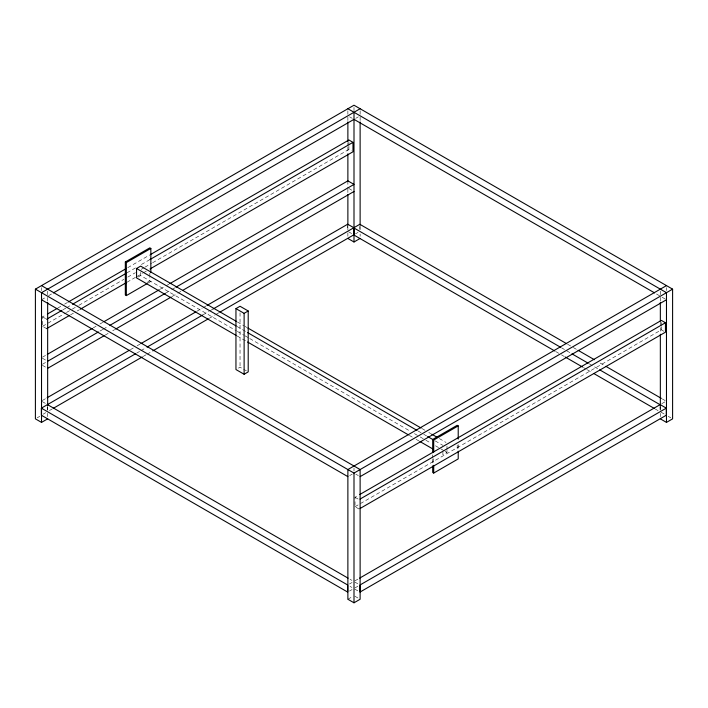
<?xml version="1.0" encoding="UTF-8"?>
<svg xmlns="http://www.w3.org/2000/svg" width="708" height="708" viewBox="0 0 708 708"><rect width="100%" height="100%" fill="white"/><g stroke="black" fill="none" stroke-linecap="round" stroke-linejoin="round"><path stroke-width="0.53" stroke-dasharray="3.54 2.66" d="M41.524 299.758L45.905 297.236M48.613 295.67L51.48 294.015M355.752 118.342L358.381 116.829M46.631 328.645L42.551 326.291L42.551 316.857L46.374 314.644M57.861 308.015L60.738 306.352M64.57 304.148L67.437 302.484M127.75 267.668L149.769 254.951M62.906 309.821L65.782 308.157M66.738 307.608L71.526 304.847M127.051 272.784L135.662 267.81M141.405 264.5L150.025 259.526M42.551 326.291L65.525 313.024M66.481 312.476L71.269 309.706M72.225 309.157L77.968 305.838M78.924 305.29L123.918 279.306M127.75 277.102L135.405 272.677M141.157 269.359L144.025 267.704M144.981 267.146L151.68 263.279M152.645 262.73L348.894 149.423L351.345 150.839M70.57 314.83L73.437 313.175M77.269 310.962L79.181 309.856M127.051 282.218L135.662 277.244M136.617 276.695L142.37 273.376M143.326 272.828L147.149 270.615M138.193 276.97L140.644 275.554L236.375 330.822M146.999 282.492L149.831 280.864L149.831 277.554M148.025 283.085L150.848 281.448L150.848 279.244M42.48 357.177L46.312 354.965M93.226 327.884L96.093 326.22M99.925 324.007L102.793 322.352M160.238 289.191L165.026 286.43M165.982 285.873L168.849 284.218M42.48 364.248L46.312 362.036M99.925 331.087L102.793 329.424M103.182 329.202L107.97 326.441M165.982 292.953L170.77 290.183M171.725 289.634L175.557 287.421M105.094 335.176L108.926 332.964M112.749 330.751L114.669 329.645M172.106 296.484L176.894 293.723M177.85 293.174L181.682 290.961M42.321 400.516L46.153 398.303M130.396 349.672L133.263 348.009M137.095 345.796L139.972 344.141M196.452 311.529L202.196 308.219M203.152 307.661L206.028 306.006M136.52 353.204L139.972 351.212M140.927 350.664L146.096 347.681M203.152 314.741L208.895 311.423M209.851 310.865L212.727 309.21M43.117 414.207L45.737 412.693M49.401 410.578L52.277 408.923M143.22 356.416L146.096 354.752M147.052 354.204L151.839 351.434M209.276 318.273L215.02 314.963M215.984 314.405L218.852 312.75M355.443 233.888L358.071 232.374M37.152 417.844L39.781 416.322M238.401 368.125L240.039 367.178L242.756 368.753M349.619 475.617L352.248 474.103M359.106 509.052L355.018 506.698L355.018 497.264L358.85 495.051M446.987 450.323L446.987 452.421L442.898 454.775L442.898 450.589M355.018 506.698L661.369 329.831L663.821 331.247M349.46 584.003L352.088 582.489M354.796 580.923L358.62 578.71M661.794 403.684L665.29 401.657M349.46 591.074L352.088 589.56M354.796 587.994L358.62 585.79M347.876 599.26L352.248 596.729M349.619 116.829L352.248 118.342M656.52 294.015L660.343 296.218M662.095 297.236L665.6 299.254M348.752 188.443L352.248 190.461M567.559 344.221L572.347 346.991M573.303 347.539L577.135 349.752M600.11 363.018L604.898 365.779M662.334 398.94L665.21 400.604M561.435 347.761L571.011 353.292M589.198 363.788L598.773 369.319M348.584 231.781L352.088 233.808M661.06 412.189L664.555 414.207M668.219 416.322L670.848 417.844M555.692 351.522L560.479 354.283M561.435 354.841L564.303 356.496M583.454 367.549L586.321 369.204M587.286 369.762L592.065 372.523M655.254 409.003L658.121 410.658M237.33 321.945L244.03 325.813M244.986 326.361L246.906 327.468M422.092 428.614L424.968 430.278M428.8 432.482L430.712 433.588M439.332 438.562L446.031 442.438M237.074 326.512L246.649 332.043M418.012 430.977L422.8 433.739M423.756 434.287L426.623 435.951M435.243 440.925L442.898 445.35M237.33 331.379L244.03 335.247M244.986 335.796L248.818 338.008M249.774 338.566L410.605 431.42M414.437 433.632L419.224 436.394M420.18 436.942L424.968 439.712M425.924 440.261L430.712 443.022M435.5 445.792L444.111 450.766M445.075 451.315L446.987 452.421M237.074 335.946L246.649 341.477M409.392 435.438L412.268 437.093M416.1 439.305L418.968 440.96M243.667 369.275L246.393 370.85M355.752 474.103L358.381 475.617M42.551 316.857L46.631 319.219M355.018 497.264L359.106 499.618M42.4 358.23L45.905 360.257M42.4 365.31L45.905 367.328M42.241 401.578L45.737 403.595M350.009 579.268L351.92 580.374M354.708 581.985L358.213 584.003M350.009 586.339L351.92 587.445M354.708 589.056L358.213 591.074M354.876 596.225L358.381 598.242M666.476 287.634L666.476 290.661M661.369 322.494L661.369 325.636M661.369 326.68L661.369 329.831M660.343 291.165L660.343 301.236M660.343 322.122L660.343 326.521M660.343 327.618L660.343 333.114M660.343 406.764L660.343 412.26M660.343 413.357L660.343 416.658M660.183 404.604L660.183 409.658M660.042 406.711L660.042 409.746M458.218 444.597L458.218 450.102M457.2 445.111L457.2 450.615M446.987 446.129L446.987 449.279M433.712 458.749L433.712 464.253M432.694 454.855L432.694 458.156M432.694 459.262L432.694 464.758M360.124 110.767L360.124 120.838M360.124 226.356L360.124 229.657M360.124 234.047L360.124 236.251M359.823 226.303L359.823 229.339M354 107.404L354 110.705M354 468.032L354 471.068M348.894 142.087L348.894 145.228M348.894 146.282L348.894 149.423M347.876 110.767L347.876 120.838M347.876 142.821L347.876 146.113M347.876 147.211L347.876 152.707M347.876 180.859L347.876 187.886M347.876 188.983L347.876 193.381M347.876 226.356L347.876 231.852M347.876 232.95L347.876 236.251M347.708 224.206L347.708 229.259M240.039 312.794L240.039 367.178M149.831 273.155L149.831 276.456M140.644 272.412L140.644 275.554M47.657 291.165L47.657 301.236M47.657 406.764L47.657 412.26M47.657 413.357L47.657 416.658M47.489 406.631L47.489 409.658M41.524 287.634L41.524 290.661"/><path stroke-width="1.06" d="M47.657 418.853L41.524 422.393L35.4 418.853L35.4 289.147L354 105.209L672.6 289.147L672.6 418.853L666.476 422.393L660.343 418.853M360.124 108.74L41.524 292.687L41.524 422.393M53.401 292.908L354 119.351L654.599 292.908M147.078 283.625L126.343 295.599L125.325 295.006L125.325 261.995L149.831 247.844L150.848 248.437L150.848 272.642M125.325 261.995L126.343 262.579L150.848 248.437M47.339 314.095L56.905 308.564M68.393 301.935L125.838 268.774M150.724 254.402L348.894 139.989L352.982 142.352L352.982 151.778L150.025 268.96M46.631 319.219L61.95 310.37M72.482 304.29L126.095 273.341M150.025 259.526L352.982 142.352M236.118 335.397L136.556 277.908L136.556 268.482L140.644 266.12L236.375 321.388M46.631 328.645L69.605 315.387M80.137 309.308L126.095 282.775M47.268 354.407L92.261 328.432M103.757 321.804L159.282 289.74M169.805 283.66L347.876 180.859L354 184.399L175.938 287.2M47.657 361.266L98.394 331.972M109.882 325.335L165.406 293.28M47.657 368.337L104.138 335.725M115.625 329.096L171.15 297.041M182.637 290.404L354 191.47M47.109 397.754L129.44 350.221M140.927 343.592L195.496 312.086M206.984 305.449L347.708 224.206L353.841 227.737L353.841 234.817L219.807 312.193M41.365 408.144L347.708 585.012L347.708 592.092L41.365 415.224L41.365 408.144L135.564 353.761M147.052 347.124L202.577 315.069M213.108 308.989L359.823 224.286L566.604 343.672M53.233 408.366L142.264 356.965M152.795 350.885L208.32 318.83M235.95 308.626L240.039 306.263L248.207 310.98L248.207 371.895L244.118 374.258L235.95 369.541L235.95 308.626L244.118 313.343L248.207 310.98M347.876 238.446L354 241.986L360.124 238.446M666.476 285.607L347.876 469.554L347.876 599.26L354 602.791L360.124 599.26L360.124 469.554L41.524 285.607M35.4 289.147L354 473.086L672.6 289.147M360.124 476.626L666.476 299.758M427.588 436.5L433.712 440.04L458.218 425.889L458.218 439.093M359.806 494.503L661.369 320.397L665.449 322.751L665.449 332.185L360.062 508.503M360.062 499.069L665.449 322.751M432.694 465.864L432.694 472.466L433.712 473.059L458.218 458.908L458.218 451.2M359.584 578.162L660.183 404.604L666.308 408.144L666.308 415.224L359.965 592.092L359.965 585.012L666.308 408.144M347.876 108.74L666.476 292.687L666.476 422.393M578.091 350.301L594.366 359.699M605.853 366.337L661.378 398.392M560.479 347.212L353.69 227.826L353.69 234.897L554.736 350.964M571.967 353.841L588.242 363.239M599.729 369.868L660.042 404.693M565.267 357.044L582.498 366.992M593.985 373.629L654.298 408.445M458.218 425.889L457.2 425.304L432.694 439.447L432.694 452.66M247.862 328.025L421.136 428.066M431.668 434.146L437.411 437.464M136.556 268.482L236.118 325.963M247.605 332.592L417.056 430.42M247.605 342.026L408.436 434.88M419.924 441.518L433.331 449.253M41.524 299.758L347.876 476.626M47.489 404.604L348.088 578.162M660.343 302.334L660.343 321.025M660.343 334.211L660.343 405.666M433.712 440.04L433.712 452.147M433.712 465.351L433.712 473.059M360.124 121.935L360.124 225.259M354 112.28L354 241.986M354 473.086L354 602.791M347.876 121.935L347.876 141.715M347.876 153.813L347.876 181.292M347.876 194.479L347.876 225.259M244.118 313.343L244.118 374.258M126.343 262.579L126.343 295.599M47.657 302.334L47.657 405.666"/></g></svg>
